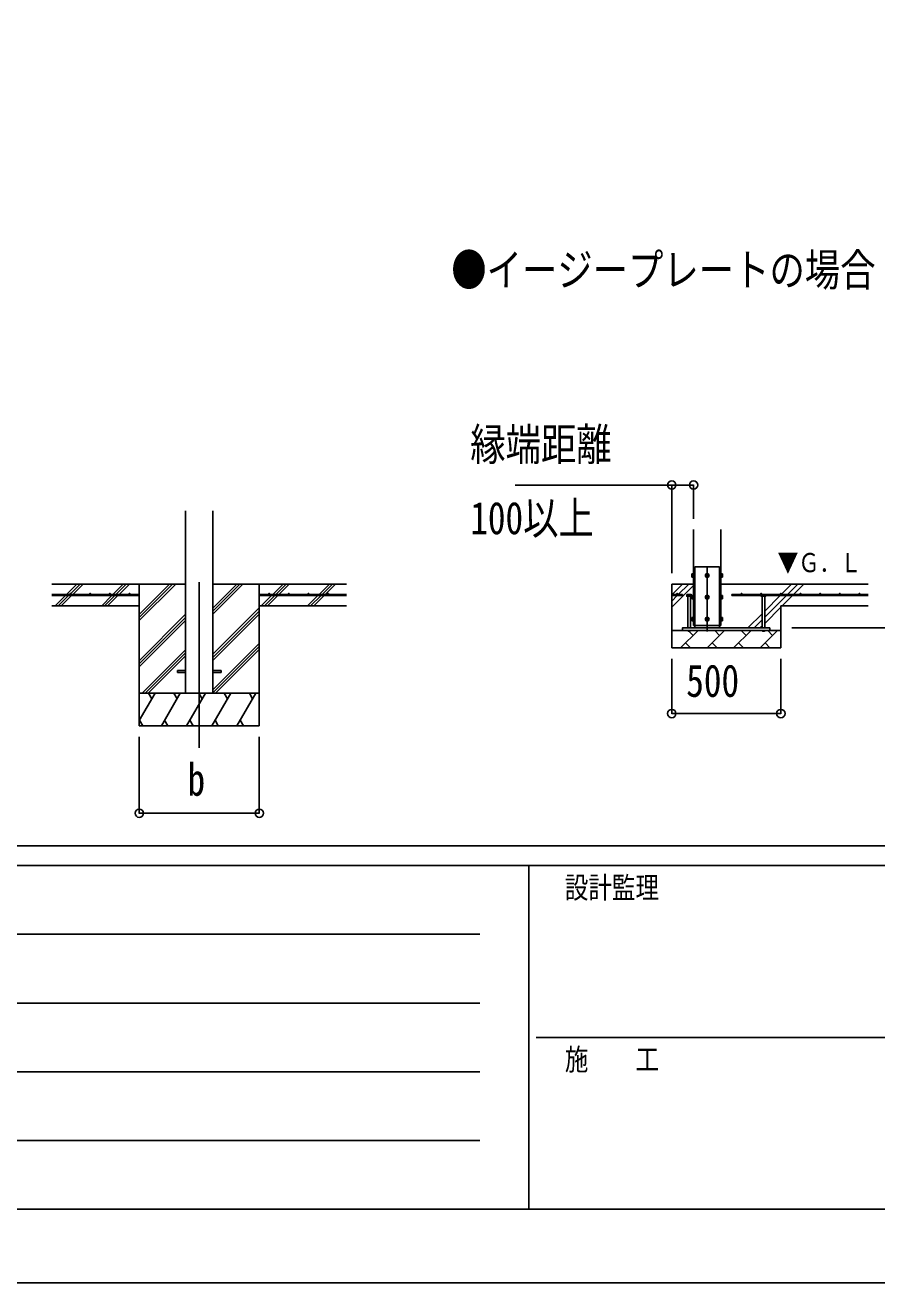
# Model space of a CAD drawing. Units: millimetres, scale not verified. Extents: x -18922 to 18922, y -13365 to 13365.
# Drawn here: x -8180 to -4277, y -13365 to -7600 of the extents above; entities that cross this region are included whole.
import ezdxf
from ezdxf.enums import TextEntityAlignment as Align

# ---------------------------------------------------------------- set-up
doc = ezdxf.new("R2010")
doc.units = ezdxf.units.MM
doc.header["$LTSCALE"] = 50
for name, color, linetype in [('0-2_USER1', 3, 'Continuous'), ('0-4_YKK_12', 2, 'Continuous'), ('0-5_YKK_13', 4, 'Continuous'), ('0-6_YKK_A1', 4, 'Continuous'), ('0-7_YKK_D', 6, 'Continuous'), ('0-8_YKK_ZWAK', 7, 'Continuous')]:
    doc.layers.add(name, color=color, linetype=linetype)
doc.styles.add('ＭＳ ゴシック', font='')
doc.styles.get('ＭＳ ゴシック').set_extended_font_data('MS Gothic')

msp = doc.modelspace()

# ---------------------------------------------------------------- linework, layer by layer
at = {"layer": '0-4_YKK_12'}
for p, q in [((-5054.91, -10080), (-5054.91, -10380)), ((-7382.41, -10153.29), (-7382.41, -10912.5))]:
    msp.add_line(p, q, dxfattribs=at)
at = {"layer": '0-5_YKK_13'}
for p, q in [((-5110.91, -10352.5), (-5110.91, -10082.5)), ((-5110.91, -10082.5), (-4998.91, -10082.5)), ((-4998.91, -10352.5), (-4998.91, -10082.5)), ((-5125.61, -10116.01), (-5125.03, -10115.01)), ((-5125.61, -10116.01), (-5125.61, -10129)), ((-5125.61, -10129), (-5125.03, -10130.01)), ((-5120.11, -10115.01), (-5125.03, -10115.01)), ((-5120.11, -10118.75), (-5125.03, -10118.75)), ((-5120.11, -10126.25), (-5125.03, -10126.25)), ((-5120.11, -10130.01), (-5125.03, -10130.01)), ((-5120.11, -10115.01), (-5120.11, -10130.01)), ((-5118.51, -10115.46), (-5120.11, -10115.46)), ((-5120.11, -10122), (-5120.11, -10115.46)), ((-5120.11, -10122), (-5118.51, -10122)), ((-5120.11, -10123), (-5118.51, -10123)), ((-5120.11, -10129.55), (-5120.11, -10123)), ((-5120.11, -10129.55), (-5118.51, -10129.55)), ((-5118.51, -10122), (-5118.51, -10115.46)), ((-5118.51, -10129.55), (-5118.51, -10123)), ((-4991.31, -10115.45), (-4989.71, -10115.45)), ((-4991.31, -10122), (-4991.31, -10115.45)), ((-4989.71, -10122), (-4991.31, -10122)), ((-4989.71, -10123), (-4991.31, -10123)), ((-4991.31, -10129.55), (-4991.31, -10123)), ((-4989.71, -10129.55), (-4991.31, -10129.55)), ((-4989.71, -10114.99), (-4984.79, -10114.99)), ((-4989.71, -10114.99), (-4989.71, -10130.01)), ((-4989.71, -10122), (-4989.71, -10115.45)), ((-4989.71, -10118.75), (-4984.79, -10118.75)), ((-4989.71, -10129.55), (-4989.71, -10123)), ((-4989.71, -10126.25), (-4984.79, -10126.25)), ((-4989.71, -10130.01), (-4984.79, -10130.01)), ((-4984.21, -10116), (-4984.79, -10114.99)), ((-4984.21, -10129), (-4984.79, -10130.01)), ((-4984.21, -10116), (-4984.21, -10129)), ((-5146.91, -10210), (-5148.38, -10210.85)), ((-5146.91, -10210), (-5127.91, -10210)), ((-5143.41, -10218), (-5143.41, -10362.5)), ((-5142.9, -10218), (-5142.9, -10210.85)), ((-5131.93, -10218), (-5131.93, -10210.85)), ((-5131.41, -10218), (-5131.41, -10362.5)), ((-5127.91, -10210), (-5126.44, -10210.85)), ((-5126.44, -10218), (-5126.44, -10210.85)), ((-5125.61, -10216.01), (-5125.03, -10215.01)), ((-5125.61, -10216.01), (-5125.61, -10229)), ((-5125.61, -10229), (-5125.03, -10230.01)), ((-5120.11, -10215.01), (-5125.03, -10215.01)), ((-5120.11, -10218.75), (-5125.03, -10218.75)), ((-5120.11, -10226.25), (-5125.03, -10226.25)), ((-5120.11, -10230.01), (-5125.03, -10230.01)), ((-5120.11, -10215.01), (-5120.11, -10230.01)), ((-5118.51, -10215.46), (-5120.11, -10215.46)), ((-5120.11, -10222), (-5120.11, -10215.46)), ((-5120.11, -10222), (-5118.51, -10222)), ((-5120.11, -10223), (-5118.51, -10223)), ((-5120.11, -10229.55), (-5120.11, -10223)), ((-5120.11, -10229.55), (-5118.51, -10229.55)), ((-5118.51, -10222), (-5118.51, -10215.46)), ((-5118.51, -10229.55), (-5118.51, -10223)), ((-4991.31, -10215.45), (-4989.71, -10215.45)), ((-4991.31, -10222), (-4991.31, -10215.45)), ((-4989.71, -10222), (-4991.31, -10222)), ((-4989.71, -10223), (-4991.31, -10223)), ((-4991.31, -10229.55), (-4991.31, -10223)), ((-4989.71, -10229.55), (-4991.31, -10229.55)), ((-4989.71, -10214.99), (-4984.79, -10214.99)), ((-4989.71, -10214.99), (-4989.71, -10230.01)), ((-4989.71, -10222), (-4989.71, -10215.45)), ((-4989.71, -10218.75), (-4984.79, -10218.75)), ((-4989.71, -10229.55), (-4989.71, -10223)), ((-4989.71, -10226.25), (-4984.79, -10226.25)), ((-4989.71, -10230.01), (-4984.79, -10230.01)), ((-4984.21, -10216), (-4984.79, -10214.99)), ((-4984.21, -10229), (-4984.79, -10230.01)), ((-4984.21, -10216), (-4984.21, -10229)), ((-4806.91, -10210), (-4808.38, -10210.85)), ((-4808.38, -10218), (-4808.38, -10210.85)), ((-4787.91, -10210), (-4806.91, -10210)), ((-4803.41, -10218), (-4803.41, -10362.5)), ((-4802.9, -10218), (-4802.9, -10210.85)), ((-4791.93, -10218), (-4791.93, -10210.85)), ((-4791.41, -10218), (-4791.41, -10362.5)), ((-4787.91, -10210), (-4786.44, -10210.85)), ((-5125.61, -10316.01), (-5125.03, -10315.01)), ((-5125.61, -10316.01), (-5125.61, -10329)), ((-5120.11, -10315.01), (-5125.03, -10315.01)), ((-5120.11, -10318.75), (-5125.03, -10318.75)), ((-5120.11, -10315.01), (-5120.11, -10330.01)), ((-5118.51, -10315.46), (-5120.11, -10315.46)), ((-5120.11, -10322), (-5120.11, -10315.46)), ((-5118.51, -10322), (-5118.51, -10315.46)), ((-4991.31, -10315.45), (-4989.71, -10315.45)), ((-4991.31, -10322), (-4991.31, -10315.45)), ((-4989.71, -10314.99), (-4984.79, -10314.99)), ((-4989.71, -10314.99), (-4989.71, -10330.01)), ((-4989.71, -10322), (-4989.71, -10315.45)), ((-4989.71, -10318.75), (-4984.79, -10318.75)), ((-4984.21, -10316), (-4984.79, -10314.99)), ((-4984.21, -10316), (-4984.21, -10329)), ((-4767.41, -10362.5), (-5167.41, -10362.5)), ((-5167.41, -10374.5), (-5167.41, -10362.5)), ((-5167.41, -10374.5), (-4767.41, -10374.5)), ((-5143.41, -10362.5), (-5131.41, -10362.5)), ((-5143.41, -10376), (-5131.41, -10376)), ((-5125.61, -10329), (-5125.03, -10330.01)), ((-5120.11, -10326.25), (-5125.03, -10326.25)), ((-5120.11, -10330.01), (-5125.03, -10330.01)), ((-5120.11, -10322), (-5118.51, -10322)), ((-5120.11, -10323), (-5118.51, -10323)), ((-5120.11, -10329.55), (-5120.11, -10323)), ((-5120.11, -10329.55), (-5118.51, -10329.55)), ((-5118.51, -10329.55), (-5118.51, -10323)), ((-5110.91, -10362.5), (-5110.91, -10352.5)), ((-4998.91, -10362.5), (-4998.91, -10352.5)), ((-4989.71, -10322), (-4991.31, -10322)), ((-4989.71, -10323), (-4991.31, -10323)), ((-4991.31, -10329.55), (-4991.31, -10323)), ((-4989.71, -10329.55), (-4991.31, -10329.55)), ((-4989.71, -10329.55), (-4989.71, -10323)), ((-4989.71, -10326.25), (-4984.79, -10326.25)), ((-4989.71, -10330.01), (-4984.79, -10330.01)), ((-4984.21, -10329), (-4984.79, -10330.01)), ((-4791.41, -10362.5), (-4803.41, -10362.5)), ((-4791.41, -10376), (-4803.41, -10376)), ((-4767.41, -10374.5), (-4767.41, -10362.5)), ((-7482.41, -10558), (-7482.41, -10567)), ((-7482.41, -10558), (-7444.91, -10558)), ((-7482.41, -10567), (-7444.91, -10567)), ((-7319.91, -10558), (-7282.41, -10558)), ((-7319.91, -10567), (-7282.41, -10567)), ((-7282.41, -10558), (-7282.41, -10567))]:
    msp.add_line(p, q, dxfattribs=at)
for points in [[(-5117.41, -10114), (-5118.51, -10114), (-5118.51, -10131), (-5117.41, -10131)], [(-4992.41, -10114), (-4991.31, -10114), (-4991.31, -10131), (-4992.41, -10131)], [(-5126.44, -10218), (-5148.38, -10218), (-5148.38, -10210.85)], [(-5117.41, -10214), (-5118.51, -10214), (-5118.51, -10231), (-5117.41, -10231)], [(-4992.41, -10214), (-4991.31, -10214), (-4991.31, -10231), (-4992.41, -10231)], [(-4808.38, -10218), (-4786.44, -10218), (-4786.44, -10210.85)], [(-5117.41, -10314), (-5118.51, -10314), (-5118.51, -10331), (-5117.41, -10331)], [(-4992.41, -10314), (-4991.31, -10314), (-4991.31, -10331), (-4992.41, -10331)], [(-5143.41, -10374.5), (-5143.41, -10376), (-5141.41, -10378), (-5133.41, -10378)], [(-5131.41, -10374.5), (-5131.41, -10376), (-5133.41, -10378)], [(-4803.41, -10374.5), (-4803.41, -10376), (-4801.41, -10378)], [(-4791.41, -10374.5), (-4791.41, -10376), (-4793.41, -10378), (-4801.41, -10378)]]:
    msp.add_lwpolyline(points, dxfattribs=at)
for points in [[(-5054.91, -10114.99), (-5061.41, -10118.75), (-5061.41, -10126.25), (-5054.91, -10130.01), (-5048.41, -10126.25), (-5048.41, -10118.75)], [(-5054.91, -10214.99), (-5061.41, -10218.75), (-5061.41, -10226.25), (-5054.91, -10230.01), (-5048.41, -10226.25), (-5048.41, -10218.75)], [(-5054.91, -10314.99), (-5061.41, -10318.75), (-5061.41, -10326.25), (-5054.91, -10330.01), (-5048.41, -10326.25), (-5048.41, -10318.75)]]:
    msp.add_lwpolyline(points, close=True, dxfattribs=at)
for centre, radius in [((-5054.91, -10122.5), 8.5), ((-5054.91, -10122.5), 6.5), ((-5054.91, -10222.5), 8.5), ((-5054.91, -10222.5), 6.5), ((-5054.91, -10322.5), 8.5), ((-5054.91, -10322.5), 6.5)]:
    msp.add_circle(centre, radius, dxfattribs=at)
for centre, radius, start, end in [((-5122.31, -10116.88), 3.31, 145.51973, 214.48027), ((-5113.19, -10122.5), 12.42, 162.41205, 197.58795), ((-5122.29, -10128.13), 3.32, 145.61575, 214.38425), ((-5054.91, -10122.5), 7.05, 157.21814, 202.78186), ((-5054.91, -10122.5), 7.05, 97.21814, 142.78186), ((-5054.91, -10122.5), 7.05, 217.21814, 262.78186), ((-5054.91, -10122.5), 7.05, 37.21814, 82.78186), ((-5054.91, -10122.5), 7.05, 277.21814, 322.78186), ((-5054.91, -10122.5), 7.05, 337.21814, 22.78186), ((-4987.53, -10116.87), 3.32, 325.61575, 34.38425), ((-4996.63, -10122.5), 12.42, 342.41205, 17.58795), ((-4987.53, -10128.13), 3.32, 325.61575, 34.38425), ((-5145.64, -10214.86), 4.86, 55.61575, 124.38425), ((-5137.41, -10228.15), 18.15, 72.41205, 107.58795), ((-5129.18, -10214.86), 4.86, 55.61575, 124.38425), ((-5122.31, -10216.88), 3.31, 145.51973, 214.48027), ((-5113.19, -10222.5), 12.42, 162.41205, 197.58795), ((-5122.29, -10228.13), 3.32, 145.61575, 214.38425), ((-5054.91, -10222.5), 7.05, 157.21814, 202.78186), ((-5054.91, -10222.5), 7.05, 97.21814, 142.78186), ((-5054.91, -10222.5), 7.05, 217.21814, 262.78186), ((-5054.91, -10222.5), 7.05, 37.21814, 82.78186), ((-5054.91, -10222.5), 7.05, 277.21814, 322.78186), ((-5054.91, -10222.5), 7.05, 337.21814, 22.78186), ((-4987.53, -10216.87), 3.32, 325.61575, 34.38425), ((-4996.63, -10222.5), 12.42, 342.41205, 17.58795), ((-4987.53, -10228.13), 3.32, 325.61575, 34.38425), ((-4805.64, -10214.86), 4.86, 55.61575, 124.38425), ((-4797.41, -10228.15), 18.15, 72.41205, 107.58795), ((-4789.18, -10214.86), 4.86, 55.61575, 124.38425), ((-5122.31, -10316.88), 3.31, 145.51973, 214.48027), ((-5113.19, -10322.5), 12.42, 162.41205, 197.58795), ((-5054.91, -10322.5), 7.05, 97.21814, 142.78186), ((-5054.91, -10322.5), 7.05, 37.21814, 82.78186), ((-4987.53, -10316.87), 3.32, 325.61575, 34.38425), ((-4996.63, -10322.5), 12.42, 342.41205, 17.58795), ((-5122.29, -10328.13), 3.32, 145.61575, 214.38425), ((-5054.91, -10322.5), 7.05, 157.21814, 202.78186), ((-5054.91, -10322.5), 7.05, 217.21814, 262.78186), ((-5054.91, -10322.5), 7.05, 277.21814, 322.78186), ((-5054.91, -10322.5), 7.05, 337.21814, 22.78186), ((-4987.53, -10328.13), 3.32, 325.61575, 34.38425)]:
    msp.add_arc(centre, radius, start, end, dxfattribs=at)
at = {"layer": '0-6_YKK_A1'}
for p, q in [((-7444.91, -9826.15), (-7444.91, -10662.5)), ((-7319.91, -9826.15), (-7319.91, -10662.5)), ((-5117.41, -10352.5), (-5117.41, -9912.5)), ((-4992.41, -9912.5), (-4992.41, -10352.5)), ((-7444.91, -10162.5), (-8057.41, -10162.5)), ((-7990.58, -10210), (-7943.08, -10162.5)), ((-7971.58, -10205.14), (-7928.94, -10162.5)), ((-7962.29, -10210), (-7914.79, -10162.5)), ((-7778.45, -10210), (-7730.95, -10162.5)), ((-7764.3, -10210), (-7716.8, -10162.5)), ((-7750.16, -10210), (-7702.66, -10162.5)), ((-7657.41, -10162.5), (-7657.41, -10812.5)), ((-7657.41, -10329.38), (-7490.53, -10162.5)), ((-7657.41, -10315.24), (-7504.67, -10162.5)), ((-7657.41, -10301.1), (-7518.81, -10162.5)), ((-7319.91, -10300.25), (-7182.16, -10162.5)), ((-7319.91, -10286.11), (-7196.3, -10162.5)), ((-7319.91, -10271.96), (-7210.45, -10162.5)), ((-7319.91, -10162.5), (-6707.41, -10162.5)), ((-7107.41, -10162.5), (-7107.41, -10812.5)), ((-7045.81, -10210), (-6998.31, -10162.5)), ((-7031.67, -10210), (-6984.17, -10162.5)), ((-7017.53, -10210), (-6970.03, -10162.5)), ((-6833.68, -10210), (-6786.18, -10162.5)), ((-6819.54, -10210), (-6772.04, -10162.5)), ((-6805.4, -10210), (-6757.9, -10162.5)), ((-5117.41, -10162.5), (-5217.41, -10162.5)), ((-5217.41, -10454.5), (-5217.41, -10162.5)), ((-5217.41, -10268.5), (-5117.41, -10168.5)), ((-5215.48, -10210), (-5167.98, -10162.5)), ((-5187.2, -10210), (-5139.7, -10162.5)), ((-4317.41, -10162.5), (-4992.41, -10162.5)), ((-4715.48, -10210), (-4667.98, -10162.5)), ((-4687.2, -10210), (-4639.7, -10162.5)), ((-4658.91, -10210), (-4611.41, -10162.5)), ((-7657.41, -10210), (-8057.41, -10210)), ((-7657.41, -10215), (-8057.41, -10215)), ((-8043.08, -10262.5), (-7995.58, -10215)), ((-8028.94, -10262.5), (-7981.44, -10215)), ((-8014.79, -10262.5), (-7967.29, -10215)), ((-7976.44, -10210), (-7974.77, -10208.33)), ((-7829.54, -10261.1), (-7783.45, -10215)), ((-7816.8, -10262.5), (-7769.3, -10215)), ((-7802.66, -10262.5), (-7755.16, -10215)), ((-7657.41, -10210), (-7657.41, -10215)), ((-7107.41, -10210), (-6707.41, -10210)), ((-7107.41, -10210), (-7107.41, -10215)), ((-7107.41, -10215), (-6707.41, -10215)), ((-7098.31, -10262.5), (-7050.81, -10215)), ((-7084.17, -10262.5), (-7036.67, -10215)), ((-7070.03, -10262.5), (-7022.53, -10215)), ((-6886.18, -10262.5), (-6838.68, -10215)), ((-6872.04, -10262.5), (-6824.54, -10215)), ((-6857.9, -10262.5), (-6810.4, -10215)), ((-5167.41, -10210), (-5217.41, -10210)), ((-5217.41, -10240.21), (-5192.2, -10215)), ((-5167.41, -10215), (-5217.41, -10215)), ((-5167.41, -10210), (-5167.41, -10215)), ((-4942.41, -10210), (-4317.41, -10210)), ((-4942.41, -10210), (-4942.41, -10215)), ((-4942.41, -10215), (-4808.38, -10215)), ((-4791.41, -10314.21), (-4692.2, -10215)), ((-4791.41, -10285.93), (-4720.48, -10215)), ((-4786.44, -10215), (-4317.41, -10215)), ((-4711.41, -10262.5), (-4663.91, -10215)), ((-7657.41, -10262.5), (-8057.41, -10262.5)), ((-7657.41, -10513.23), (-7444.91, -10300.73)), ((-7657.41, -10527.37), (-7444.91, -10314.87)), ((-7319.91, -10484.09), (-7107.41, -10271.6)), ((-7319.91, -10498.24), (-7107.41, -10285.74)), ((-7319.91, -10512.38), (-7107.41, -10299.88)), ((-7107.41, -10262.5), (-6707.41, -10262.5)), ((-4867.98, -10362.5), (-4803.41, -10297.93)), ((-4791.41, -10342.5), (-4717.41, -10268.5)), ((-4717.41, -10454.5), (-4717.41, -10262.5)), ((-4317.41, -10262.5), (-4717.41, -10262.5)), ((-7657.41, -10541.51), (-7444.91, -10329.01)), ((-4717.41, -10374.5), (-5217.41, -10374.5)), ((-5176.67, -10454.5), (-5096.67, -10374.5)), ((-5117.41, -10352.5), (-4992.41, -10352.5)), ((-5055.25, -10454.5), (-4975.25, -10374.5)), ((-4997.91, -10397.16), (-5020.58, -10374.5)), ((-4998.91, -10362.5), (-4767.41, -10362.5)), ((-4933.83, -10454.5), (-4853.83, -10374.5)), ((-4876.49, -10397.16), (-4899.15, -10374.5)), ((-4839.7, -10362.5), (-4803.41, -10326.21)), ((-4812.41, -10454.5), (-4732.41, -10374.5)), ((-4811.41, -10362.5), (-4803.41, -10354.5)), ((-4755.07, -10397.16), (-4777.73, -10374.5)), ((-4767.41, -10362.5), (-4767.41, -10374.5)), ((-7319.91, -10646.22), (-7107.41, -10433.73)), ((-5154.01, -10431.84), (-5131.35, -10454.5)), ((-5119.34, -10397.16), (-5138.5, -10378)), ((-5032.59, -10431.84), (-5009.93, -10454.5)), ((-4911.17, -10431.84), (-4888.51, -10454.5)), ((-4789.75, -10431.84), (-4767.09, -10454.5)), ((-7644.55, -10662.5), (-7444.91, -10462.86)), ((-7630.41, -10662.5), (-7444.91, -10477)), ((-7616.27, -10662.5), (-7444.91, -10491.14)), ((-7319.91, -10660.37), (-7107.41, -10447.87)), ((-7307.9, -10662.5), (-7107.41, -10462.01)), ((-4717.41, -10454.5), (-5217.41, -10454.5)), ((-7107.41, -10662.5), (-7657.41, -10662.5)), ((-7657.41, -10787.95), (-7584.98, -10662.5)), ((-7599.98, -10688.48), (-7614.98, -10662.5)), ((-7556.11, -10812.5), (-7469.51, -10662.5)), ((-7484.51, -10688.48), (-7499.51, -10662.5)), ((-7440.64, -10812.5), (-7354.04, -10662.5)), ((-7369.04, -10688.48), (-7384.04, -10662.5)), ((-7325.17, -10812.5), (-7238.57, -10662.5)), ((-7253.57, -10688.48), (-7268.57, -10662.5)), ((-7209.7, -10812.5), (-7123.1, -10662.5)), ((-7138.1, -10688.48), (-7153.1, -10662.5)), ((-7657.41, -10812.5), (-7107.41, -10812.5)), ((-7656.59, -10786.52), (-7641.59, -10812.5)), ((-7541.12, -10786.52), (-7526.12, -10812.5)), ((-7425.65, -10786.52), (-7410.65, -10812.5)), ((-7310.17, -10786.52), (-7295.18, -10812.5)), ((-7194.71, -10786.52), (-7179.71, -10812.5))]:
    msp.add_line(p, q, dxfattribs=at)
msp.add_lwpolyline([(-5110.91, -10362.5), (-5167.41, -10362.5), (-5167.41, -10374.5)], dxfattribs=at)
for centre in [(-7972.41, -10207.5), (-7882.41, -10207.5), (-7792.41, -10207.5), (-7702.41, -10207.5), (-7062.41, -10207.5), (-6972.41, -10207.5), (-6882.41, -10207.5), (-6792.41, -10207.5), (-5192.41, -10207.5), (-4897.41, -10207.5), (-4807.41, -10207.5), (-4717.41, -10207.5), (-4627.41, -10207.5), (-4537.41, -10207.5), (-4447.41, -10207.5), (-4357.41, -10207.5)]:
    msp.add_circle(centre, 2.5, dxfattribs=at)
at = {"layer": '0-7_YKK_D'}
for p, q in [((-5217.41, -9707.97), (-5935.22, -9707.97)), ((-5217.41, -10112.5), (-5217.41, -9706.97)), ((-5217.41, -9707.97), (-5117.41, -9707.97)), ((-5117.41, -9862.5), (-5117.41, -9706.97)), ((-4667.41, -10362.5), (-3716.41, -10362.5)), ((-5217.41, -10504.5), (-5217.41, -10756.5)), ((-4717.41, -10504.5), (-4717.41, -10756.5)), ((-4717.41, -10755.5), (-5217.41, -10755.5)), ((-7657.41, -10862.5), (-7657.41, -11213.5)), ((-7107.41, -10862.5), (-7107.41, -11213.5)), ((-7657.41, -11212.5), (-7107.41, -11212.5))]:
    msp.add_line(p, q, dxfattribs=at)
for centre in [(-5217.41, -9707.97), (-5117.41, -9707.97), (-5217.41, -10755.5), (-4717.41, -10755.5), (-7657.41, -11212.5), (-7107.41, -11212.5)]:
    msp.add_circle(centre, 19.12, dxfattribs=at)
at = {"layer": '0-8_YKK_ZWAK'}
for p, q in [((17527.59, -11362.5), (-17572.41, -11362.5)), ((-5872.41, -11452.5), (-17572.41, -11452.5)), ((-5872.41, -11452.5), (-5872.41, -13027.5)), ((-22.41, -11452.5), (-5872.41, -11452.5)), ((-17381.16, -11767.5), (-6097.41, -11767.5)), ((-17381.16, -12082.5), (-6097.41, -12082.5)), ((-5838.66, -12240), (-22.41, -12240)), ((-17381.16, -12397.5), (-6097.41, -12397.5)), ((-17381.16, -12712.5), (-6097.41, -12712.5)), ((-17572.41, -13027.5), (-5872.41, -13027.5)), ((-5872.41, -13027.5), (-22.41, -13027.5))]:
    msp.add_line(p, q, dxfattribs=at)
msp.add_lwpolyline([(-18922.5, -13365), (18922.5, -13365), (18922.5, 13365), (-18922.5, 13365)], close=True, dxfattribs=at)

# ---------------------------------------------------------------- texts
at = {"layer": '0-2_USER1', "style": 'ＭＳ ゴシック', "width": 0.8}
msp.add_text('●イージープレートの場合', height=148.5, dxfattribs=at).set_placement((-6227.81, -8840.39), align=Align.BOTTOM_LEFT)
at = {"layer": '0-6_YKK_A1', "style": 'ＭＳ ゴシック', "width": 0.8}
msp.add_text('▼Ｇ．Ｌ', height=87.98, dxfattribs=at).set_placement((-4732.87, -10134.05), align=Align.BOTTOM_LEFT)
at = {"layer": '0-7_YKK_D', "style": 'ＭＳ ゴシック', "width": 0.8}
for s, p in [('縁端距離', (-6140.81, -9640.47)), ('100以上', (-6140.81, -9977.97)), ('500', (-5151.01, -10723.5)), ('b', (-7436.41, -11176.5))]:
    msp.add_text(s, height=148.5, dxfattribs=at).set_placement(p, align=Align.BOTTOM_LEFT)
at = {"layer": '0-8_YKK_ZWAK', "style": 'ＭＳ ゴシック', "width": 0.8}
for s, p in [('設計監理', (-5707.41, -11632.5)), ('施\u3000\u3000工', (-5707.41, -12420))]:
    msp.add_text(s, height=98.97, dxfattribs=at).set_placement(p, align=Align.BOTTOM_LEFT)

doc.saveas('drawing.dxf')
